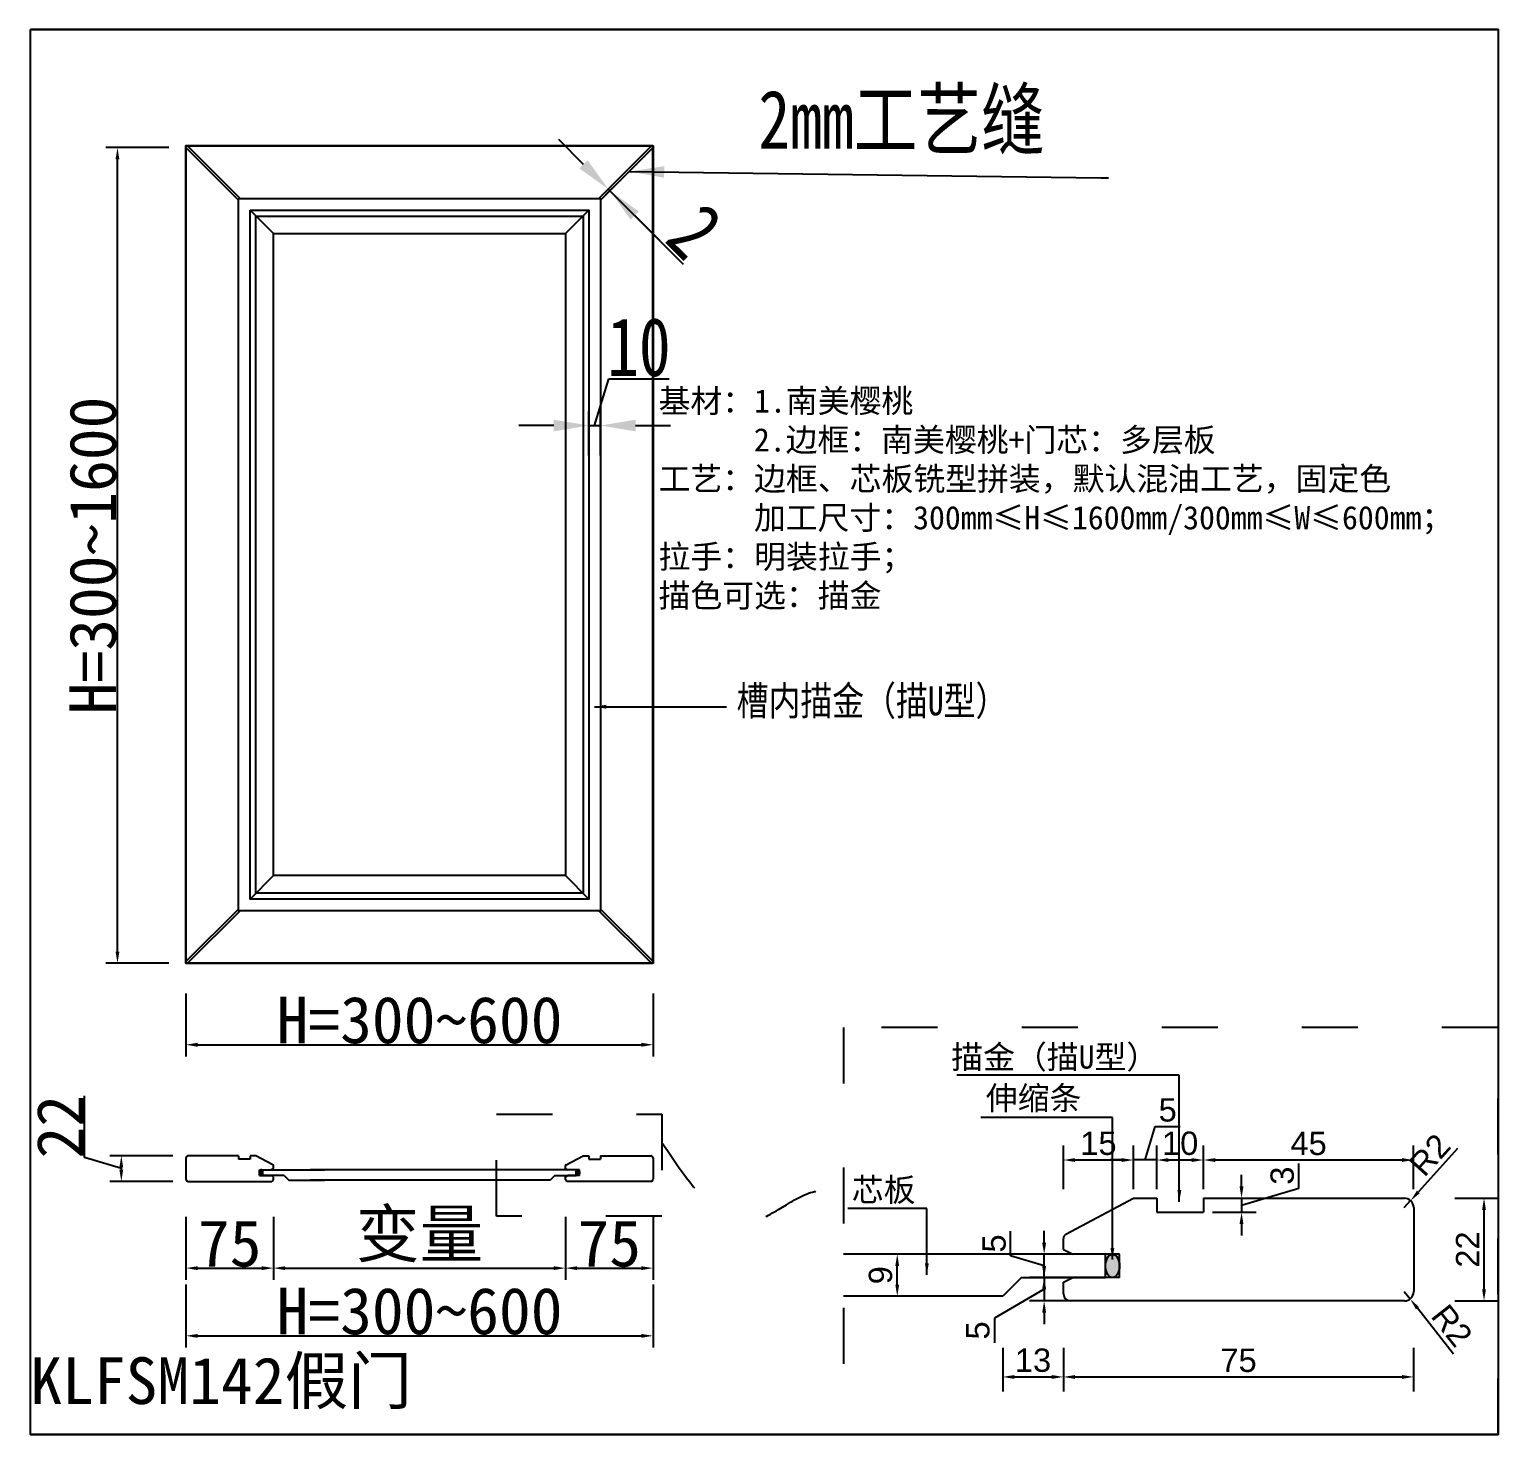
# Model space of a CAD drawing. Header units: inches. Extents: x 49347 to 63816, y 8487 to 15335.
# Drawn here: x 53996 to 55255, y 14132 to 15335 of the extents above; entities that cross this region are included whole.
import ezdxf

# ---------------------------------------------------------------- set-up
doc = ezdxf.new("R2010")
doc.units = ezdxf.units.IN
doc.header["$LTSCALE"] = 4
doc.linetypes.add('100', pattern=[30, 12, -18])
doc.layers.add('粗实线', color=7, linetype='Continuous')
doc.layers.add('细实线', color=251, linetype='Continuous')
doc.styles.add('KLF-1_宋体', font='SimSun.ttf')
doc.styles.get("Standard").update_dxf_attribs({"font": 'arial.ttf'})
doc.styles.add('ZB_宋体', font='SimSun.ttf')
doc.styles.add('宋体', font='SimSun.ttf', dxfattribs={"width": 0.8})
doc.dimstyles.new('ZB16-1.0+4倍大样', dxfattribs={"dimscale": 10, "dimtxt": 2, "dimasz": 1, "dimexe": 1.25, "dimexo": 0.625, "dimgap": 0.4, "dimtad": 1, "dimdec": 1, "dimlfac": 0.25, "dimtxsty": 'Standard', "dimcen": 2.5, "dimclrd": 144, "dimclre": 144, "dimclrt": 4, "dimadec": 0, "dimazin": 0, "dimtfac": 1, "dimtdec": 1, "dimtmove": 1, "dimatfit": 3, "dimfxlon": 1, "dimarcsym": 0})
doc.dimstyles.new('客来福标注小', dxfattribs={"dimscale": 20, "dimtxt": 2, "dimasz": 0.5, "dimexe": 0.5, "dimexo": 0, "dimgap": 0.05, "dimtad": 1, "dimdec": 0, "dimzin": 0, "dimdsep": 46, "dimtxsty": 'Standard', "dimcen": 0, "dimclrd": 256, "dimclre": 256, "dimclrt": 256, "dimadec": 0, "dimazin": 0, "dimtfac": 1, "dimtdec": 0, "dimtofl": 0, "dimtmove": 1, "dimatfit": 3, "dimfxl": 2.2, "dimfxlon": 1, "dimtolj": 1, "dimtzin": 0, "dimarcsym": 0})
doc.dimstyles.new('客来福衣柜标注大', dxfattribs={"dimscale": 20, "dimtxt": 2.5, "dimasz": 1.5, "dimexe": 0.6, "dimexo": 0, "dimgap": 0.1, "dimtad": 1, "dimdec": 0, "dimzin": 0, "dimdsep": 46, "dimtxsty": '宋体', "dimcen": 0, "dimclrd": 251, "dimclre": 251, "dimclrt": 256, "dimadec": 0, "dimazin": 0, "dimtfac": 1, "dimtdec": 0, "dimtofl": 0, "dimtmove": 1, "dimatfit": 3, "dimfxl": 3.8, "dimfxlon": 1, "dimtolj": 1, "dimtzin": 0, "dimarcsym": 0})

# ---------------------------------------------------------------- blocks, each defined once
blk = doc.blocks.new('*D65')
at = {"lineweight": -2, "transparency": 16777216}
for p, q in [((54115.8, 15234.1), (54061.8, 15234.1)), ((54071.8, 14545.5), (54071.8, 15224.1)), ((54115.8, 14535.5), (54061.8, 14535.5))]:
    blk.add_line(p, q, dxfattribs=at)
at = {"transparency": 16777216}
for points in [[(54070.1, 15224.1), (54073.4, 15224.1), (54071.8, 15234.1)], [(54070.1, 14545.5), (54073.4, 14545.5), (54071.8, 14535.5)]]:
    blk.add_solid(points, dxfattribs=at)
at = {"layer": 'Defpoints', "color": 0, "transparency": 16777216}
for p in [(54071.8, 15234.1), (54174.1, 15234.1, 0), (54174.1, 14535.5, 0)]:
    blk.add_point(p, dxfattribs=at)
at = {"transparency": 16777216, "insert": (54050.8, 14884.8), "char_height": 40, "attachment_point": 5, "rotation": 90, "style": 'KLF-1_宋体'}
blk.add_mtext('\\A1;H=300~1600', dxfattribs=at)
blk = doc.blocks.new('*D66')
at = {"lineweight": -2, "transparency": 16777216}
for p, q in [((54130.4, 14509.7), (54130.4, 14455.7)), ((54530.5, 14509.7), (54530.5, 14455.7)), ((54140.4, 14465.7), (54520.5, 14465.7))]:
    blk.add_line(p, q, dxfattribs=at)
at = {"transparency": 16777216}
for points in [[(54140.4, 14467.4), (54140.4, 14464), (54130.4, 14465.7)], [(54520.5, 14467.4), (54520.5, 14464), (54530.5, 14465.7)]]:
    blk.add_solid(points, dxfattribs=at)
at = {"layer": 'Defpoints', "color": 0, "transparency": 16777216}
for p in [(54530.5, 14604.9, 0), (54130.4, 14558.5, 0), (54530.5, 14465.7)]:
    blk.add_point(p, dxfattribs=at)
at = {"transparency": 16777216, "insert": (54330.5, 14486.7), "char_height": 40, "attachment_point": 5, "style": 'KLF-1_宋体'}
blk.add_mtext('\\A1;H=300~600', dxfattribs=at)
blk = doc.blocks.new('*D67')
at = {"color": 251, "linetype": 'ByBlock', "lineweight": -2, "transparency": 16777216}
for p, q in [((54470.9, 15219.8), (54449.7, 15241)), ((54488.8, 15195.3), (54500.6, 15207.1)), ((54490.2, 15193.9), (54502.1, 15205.7)), ((54493.6, 15197.2), (54492.2, 15198.6)), ((54556.6, 15134.1), (54493.6, 15197.2)), ((54514.8, 15176), (54536, 15154.8))]:
    blk.add_line(p, q, dxfattribs=at)
at = {"color": 251, "linetype": 'ByBlock', "transparency": 16777216}
for points in [[(54474.5, 15223.3), (54467.4, 15216.3), (54492.2, 15198.6)], [(54518.3, 15179.5), (54511.3, 15172.4), (54493.6, 15197.2)]]:
    blk.add_solid(points, dxfattribs=at)
at = {"layer": 'Defpoints', "color": 0, "linetype": 'ByBlock', "transparency": 16777216}
for p in [(54488.8, 15195.3), (54490.2, 15193.9), (54492.2, 15198.6)]:
    blk.add_point(p, dxfattribs=at)
at = {"linetype": 'ByBlock', "transparency": 16777216, "insert": (54566.5, 15162.5), "char_height": 50, "attachment_point": 5, "rotation": 315, "style": '宋体'}
blk.add_mtext('\\A1;2', dxfattribs=at)
blk = doc.blocks.new('*D68')
at = {"color": 251, "linetype": 'ByBlock', "lineweight": -2, "transparency": 16777216}
for p, q in [((54480.5, 14996.1), (54492.5, 15036.1)), ((54492.5, 15036.1), (54544.3, 15036.1)), ((54475.5, 14970.3), (54475.5, 15008.1)), ((54485.5, 14970.3), (54485.5, 15008.1)), ((54445.5, 14996.1), (54415.5, 14996.1)), ((54475.5, 14996.1), (54485.5, 14996.1)), ((54515.5, 14996.1), (54545.5, 14996.1))]:
    blk.add_line(p, q, dxfattribs=at)
at = {"color": 251, "linetype": 'ByBlock', "transparency": 16777216}
for points in [[(54445.5, 15001.1), (54445.5, 14991.1), (54475.5, 14996.1)], [(54515.5, 15001.1), (54515.5, 14991.1), (54485.5, 14996.1)]]:
    blk.add_solid(points, dxfattribs=at)
at = {"layer": 'Defpoints', "color": 0, "linetype": 'ByBlock', "transparency": 16777216}
for p in [(54485.5, 14996.1), (54475.5, 14970.3), (54485.5, 14970.3)]:
    blk.add_point(p, dxfattribs=at)
at = {"linetype": 'ByBlock', "transparency": 16777216, "insert": (54518.4, 15063.1), "char_height": 50, "attachment_point": 5, "style": '宋体'}
blk.add_mtext('\\A1;10', dxfattribs=at)
blk = doc.blocks.new('*D69')
at = {"lineweight": -2, "transparency": 16777216}
for p, q in [((54130.4, 14318.4), (54130.4, 14264.4)), ((54205.4, 14318.4), (54205.4, 14264.4)), ((54140.4, 14274.4), (54195.4, 14274.4))]:
    blk.add_line(p, q, dxfattribs=at)
at = {"transparency": 16777216}
for points in [[(54140.4, 14276), (54140.4, 14272.7), (54130.4, 14274.4)], [(54195.4, 14276), (54195.4, 14272.7), (54205.4, 14274.4)]]:
    blk.add_solid(points, dxfattribs=at)
at = {"layer": 'Defpoints', "color": 0, "transparency": 16777216}
for p in [(54130.4, 14347.5), (54205.4, 14348.7), (54205.4, 14274.4)]:
    blk.add_point(p, dxfattribs=at)
at = {"transparency": 16777216, "insert": (54167.9, 14295.4), "char_height": 40, "attachment_point": 5, "style": 'KLF-1_宋体'}
blk.add_mtext('\\A1;75', dxfattribs=at)
blk = doc.blocks.new('*D70')
at = {"lineweight": -2, "transparency": 16777216}
for p, q in [((54205.4, 14318.4), (54205.4, 14264.4)), ((54455.5, 14318.4), (54455.5, 14264.4)), ((54215.4, 14274.4), (54445.5, 14274.4))]:
    blk.add_line(p, q, dxfattribs=at)
at = {"transparency": 16777216}
for points in [[(54215.4, 14276), (54215.4, 14272.7), (54205.4, 14274.4)], [(54445.5, 14276), (54445.5, 14272.7), (54455.5, 14274.4)]]:
    blk.add_solid(points, dxfattribs=at)
at = {"layer": 'Defpoints', "color": 0, "transparency": 16777216}
for p in [(54205.4, 14348.7), (54455.5, 14339.2), (54455.5, 14274.4)]:
    blk.add_point(p, dxfattribs=at)
at = {"transparency": 16777216, "insert": (54330.5, 14301.6), "char_height": 40, "attachment_point": 5, "style": 'KLF-1_宋体'}
blk.add_mtext('\\A1;变量', dxfattribs=at)
blk = doc.blocks.new('*D71')
at = {"lineweight": -2, "transparency": 16777216}
for p, q in [((54455.5, 14318.4), (54455.5, 14264.4)), ((54530.5, 14318.4), (54530.5, 14264.4)), ((54465.5, 14274.4), (54520.5, 14274.4))]:
    blk.add_line(p, q, dxfattribs=at)
at = {"transparency": 16777216}
for points in [[(54465.5, 14276), (54465.5, 14272.7), (54455.5, 14274.4)], [(54520.5, 14276), (54520.5, 14272.7), (54530.5, 14274.4)]]:
    blk.add_solid(points, dxfattribs=at)
at = {"layer": 'Defpoints', "color": 0, "transparency": 16777216}
for p in [(54530.5, 14347.5), (54455.5, 14339.2), (54530.5, 14274.4)]:
    blk.add_point(p, dxfattribs=at)
at = {"transparency": 16777216, "insert": (54493, 14295.4), "char_height": 40, "attachment_point": 5, "style": 'KLF-1_宋体'}
blk.add_mtext('\\A1;75', dxfattribs=at)
blk = doc.blocks.new('*D72')
at = {"lineweight": -2, "transparency": 16777216}
for p, q in [((54043.6, 14369.1), (54043.6, 14421.9)), ((54075.1, 14359.7), (54043.6, 14369.1)), ((54119.1, 14370.7), (54065.1, 14370.7)), ((54075.1, 14358.7), (54075.1, 14360.7)), ((54119.1, 14348.7), (54065.1, 14348.7))]:
    blk.add_line(p, q, dxfattribs=at)
at = {"transparency": 16777216}
for points in [[(54073.4, 14360.7), (54076.7, 14360.7), (54075.1, 14370.7)], [(54073.4, 14358.7), (54076.7, 14358.7), (54075.1, 14348.7)]]:
    blk.add_solid(points, dxfattribs=at)
at = {"layer": 'Defpoints', "color": 0, "transparency": 16777216}
for p in [(54075.1, 14370.7), (54157, 14370.7), (54157, 14348.7)]:
    blk.add_point(p, dxfattribs=at)
at = {"transparency": 16777216, "insert": (54022.6, 14395.5), "char_height": 40, "attachment_point": 5, "rotation": 90, "style": 'KLF-1_宋体'}
blk.add_mtext('\\A1;22', dxfattribs=at)
blk = doc.blocks.new('*D73')
at = {"lineweight": -2, "transparency": 16777216}
for p, q in [((54130.4, 14260.4), (54130.4, 14206.4)), ((54530.5, 14260.4), (54530.5, 14206.4)), ((54140.4, 14216.4), (54520.5, 14216.4))]:
    blk.add_line(p, q, dxfattribs=at)
at = {"transparency": 16777216}
for points in [[(54140.4, 14218), (54140.4, 14214.7), (54130.4, 14216.4)], [(54520.5, 14218), (54520.5, 14214.7), (54530.5, 14216.4)]]:
    blk.add_solid(points, dxfattribs=at)
at = {"layer": 'Defpoints', "color": 0, "transparency": 16777216}
for p in [(54530.5, 14355.5, 0), (54130.4, 14309.2, 0), (54530.5, 14216.4)]:
    blk.add_point(p, dxfattribs=at)
at = {"transparency": 16777216, "insert": (54330.5, 14237.4), "char_height": 40, "attachment_point": 5, "style": 'KLF-1_宋体'}
blk.add_mtext('\\A1;H=300~600', dxfattribs=at)
blk = doc.blocks.new('*D74')
at = {"color": 144, "lineweight": -2, "transparency": 16777216}
for p, q in [((54764.7, 14286.3), (54727.2, 14286.3)), ((54739.7, 14260.3), (54739.7, 14276.3)), ((54764.7, 14250.3), (54727.2, 14250.3))]:
    blk.add_line(p, q, dxfattribs=at)
at = {"color": 144, "transparency": 16777216}
for points in [[(54738, 14276.3), (54741.3, 14276.3), (54739.7, 14286.3)], [(54738, 14260.3), (54741.3, 14260.3), (54739.7, 14250.3)]]:
    blk.add_solid(points, dxfattribs=at)
at = {"layer": 'Defpoints', "color": 0, "transparency": 16777216}
for p in [(54739.7, 14286.3), (54813, 14286.3), (54813, 14250.3)]:
    blk.add_point(p, dxfattribs=at)
at = {"color": 4, "transparency": 16777216, "insert": (54725.4, 14268.3), "char_height": 20, "attachment_point": 5, "rotation": 90}
blk.add_mtext('9', dxfattribs=at)
blk = doc.blocks.new('*D75')
at = {"color": 144, "lineweight": -2, "transparency": 16777216}
for p, q in [((54882, 14206.2), (54882, 14168.7)), ((55182, 14206.2), (55182, 14168.7)), ((54892, 14181.2), (55172, 14181.2))]:
    blk.add_line(p, q, dxfattribs=at)
at = {"color": 144, "transparency": 16777216}
for points in [[(54892, 14182.8), (54892, 14179.5), (54882, 14181.2)], [(55172, 14182.8), (55172, 14179.5), (55182, 14181.2)]]:
    blk.add_solid(points, dxfattribs=at)
at = {"layer": 'Defpoints', "color": 0, "transparency": 16777216}
for p in [(54882, 14299.9), (55182, 14299.9), (55182, 14181.2)]:
    blk.add_point(p, dxfattribs=at)
at = {"color": 4, "transparency": 16777216, "insert": (55032, 14195.3), "char_height": 20, "attachment_point": 5}
blk.add_mtext('75', dxfattribs=at)
blk = doc.blocks.new('*D76')
at = {"color": 144, "lineweight": -2, "transparency": 16777216}
for p, q in [((55217.3, 14334.3), (55254.8, 14334.3)), ((55242.3, 14256.3), (55242.3, 14324.3)), ((55217.3, 14246.3), (55254.8, 14246.3))]:
    blk.add_line(p, q, dxfattribs=at)
at = {"color": 144, "transparency": 16777216}
for points in [[(55240.6, 14324.3), (55243.9, 14324.3), (55242.3, 14334.3)], [(55240.6, 14256.3), (55243.9, 14256.3), (55242.3, 14246.3)]]:
    blk.add_solid(points, dxfattribs=at)
at = {"layer": 'Defpoints', "color": 0, "transparency": 16777216}
for p in [(55121.2, 14334.3), (55242.3, 14334.3), (55121.2, 14246.3)]:
    blk.add_point(p, dxfattribs=at)
at = {"color": 4, "transparency": 16777216, "insert": (55228.2, 14290.3), "char_height": 20, "attachment_point": 5, "rotation": 90}
blk.add_mtext('22', dxfattribs=at)
blk = doc.blocks.new('*D77')
at = {"color": 144, "lineweight": -2, "transparency": 16777216}
for p, q in [((54830, 14206.2), (54830, 14168.7)), ((54882, 14206.2), (54882, 14168.7)), ((54840, 14181.2), (54872, 14181.2))]:
    blk.add_line(p, q, dxfattribs=at)
at = {"color": 144, "transparency": 16777216}
for points in [[(54840, 14182.8), (54840, 14179.5), (54830, 14181.2)], [(54872, 14182.8), (54872, 14179.5), (54882, 14181.2)]]:
    blk.add_solid(points, dxfattribs=at)
at = {"layer": 'Defpoints', "color": 0, "transparency": 16777216}
for p in [(54830, 14250.3), (54882, 14257.3), (54882, 14181.2)]:
    blk.add_point(p, dxfattribs=at)
at = {"color": 4, "transparency": 16777216, "insert": (54856, 14195.4), "char_height": 20, "attachment_point": 5}
blk.add_mtext('13', dxfattribs=at)
blk = doc.blocks.new('*D78')
at = {"color": 144, "lineweight": -2, "transparency": 16777216}
for p, q in [((54882, 14342), (54882, 14379.5)), ((54942, 14342), (54942, 14379.5)), ((54892, 14367), (54932, 14367))]:
    blk.add_line(p, q, dxfattribs=at)
at = {"color": 144, "transparency": 16777216}
for points in [[(54892, 14368.6), (54892, 14365.3), (54882, 14367)], [(54932, 14368.6), (54932, 14365.3), (54942, 14367)]]:
    blk.add_solid(points, dxfattribs=at)
at = {"layer": 'Defpoints', "color": 0, "transparency": 16777216}
for p in [(54942, 14367), (54942, 14315.5), (54882, 14276.3)]:
    blk.add_point(p, dxfattribs=at)
at = {"color": 4, "transparency": 16777216, "insert": (54912, 14381.2), "char_height": 20, "attachment_point": 5}
blk.add_mtext('15', dxfattribs=at)
blk = doc.blocks.new('*D79')
at = {"color": 144, "lineweight": -2, "transparency": 16777216}
for p, q in [((54962, 14342), (54962, 14379.5)), ((55002, 14342), (55002, 14379.5)), ((54972, 14367), (54992, 14367))]:
    blk.add_line(p, q, dxfattribs=at)
at = {"color": 144, "transparency": 16777216}
for points in [[(54972, 14368.6), (54972, 14365.3), (54962, 14367)], [(54992, 14368.6), (54992, 14365.3), (55002, 14367)]]:
    blk.add_solid(points, dxfattribs=at)
at = {"layer": 'Defpoints', "color": 0, "transparency": 16777216}
for p in [(55002, 14367), (54962, 14334.3), (55002, 14334.3)]:
    blk.add_point(p, dxfattribs=at)
at = {"color": 4, "transparency": 16777216, "insert": (54982, 14381.2), "char_height": 20, "attachment_point": 5}
blk.add_mtext('10', dxfattribs=at)
blk = doc.blocks.new('*D80')
at = {"color": 144, "lineweight": -2, "transparency": 16777216}
for p, q in [((55002, 14342), (55002, 14379.5)), ((55182, 14342), (55182, 14379.5)), ((55012, 14367), (55172, 14367))]:
    blk.add_line(p, q, dxfattribs=at)
at = {"color": 144, "transparency": 16777216}
for points in [[(55012, 14368.6), (55012, 14365.3), (55002, 14367)], [(55172, 14368.6), (55172, 14365.3), (55182, 14367)]]:
    blk.add_solid(points, dxfattribs=at)
at = {"layer": 'Defpoints', "color": 0, "transparency": 16777216}
for p in [(55182, 14367), (55002, 14328.3), (55182, 14299.9)]:
    blk.add_point(p, dxfattribs=at)
at = {"color": 4, "transparency": 16777216, "insert": (55092, 14381.1), "char_height": 20, "attachment_point": 5}
blk.add_mtext('45', dxfattribs=at)
blk = doc.blocks.new('*D81')
at = {"color": 144, "lineweight": -2, "transparency": 16777216}
for p, q in [((54952, 14367), (54960.6, 14395.6)), ((54960.6, 14395.6), (54981.9, 14395.6)), ((54942, 14342), (54942, 14379.5)), ((54962, 14342), (54962, 14379.5)), ((54932, 14367), (54922, 14367)), ((54962, 14367), (54942, 14367)), ((54962, 14367), (54942, 14367)), ((54972, 14367), (54982, 14367))]:
    blk.add_line(p, q, dxfattribs=at)
at = {"color": 144, "transparency": 16777216}
for points in [[(54932, 14368.6), (54932, 14365.3), (54942, 14367)], [(54972, 14368.6), (54972, 14365.3), (54962, 14367)]]:
    blk.add_solid(points, dxfattribs=at)
at = {"layer": 'Defpoints', "color": 0, "transparency": 16777216}
for p in [(54942, 14367), (54942, 14334.3), (54962, 14334.3)]:
    blk.add_point(p, dxfattribs=at)
at = {"color": 4, "transparency": 16777216, "insert": (54971.3, 14409.8), "char_height": 20, "attachment_point": 5}
blk.add_mtext('5', dxfattribs=at)
blk = doc.blocks.new('*D82')
at = {"color": 144, "lineweight": -2, "transparency": 16777216}
for p, q in [((55083.7, 14343), (55083.7, 14364.1)), ((55034.6, 14344.3), (55034.6, 14354.3)), ((55009.6, 14334.3), (55047.1, 14334.3)), ((55034.6, 14328.3), (55083.7, 14343)), ((55034.6, 14334.3), (55034.6, 14322.3)), ((55034.6, 14334.3), (55034.6, 14322.3)), ((55009.6, 14322.3), (55047.1, 14322.3)), ((55034.6, 14312.3), (55034.6, 14302.3))]:
    blk.add_line(p, q, dxfattribs=at)
at = {"color": 144, "transparency": 16777216}
for points in [[(55032.9, 14344.3), (55036.2, 14344.3), (55034.6, 14334.3)], [(55032.9, 14312.3), (55036.2, 14312.3), (55034.6, 14322.3)]]:
    blk.add_solid(points, dxfattribs=at)
at = {"layer": 'Defpoints', "color": 0, "transparency": 16777216}
for p in [(55002, 14334.3), (55002, 14322.3), (55034.6, 14322.3)]:
    blk.add_point(p, dxfattribs=at)
at = {"color": 4, "transparency": 16777216, "insert": (55069.5, 14353.6), "char_height": 20, "attachment_point": 5, "rotation": 90}
blk.add_mtext('3', dxfattribs=at)
blk = doc.blocks.new('*D83')
at = {"color": 144, "lineweight": -2, "transparency": 16777216}
for p, q in [((54836.8, 14284.9), (54836.8, 14306.1)), ((54865.5, 14296.3), (54865.5, 14306.3)), ((54865.5, 14276.3), (54836.8, 14284.9)), ((54890.5, 14286.3), (54853, 14286.3)), ((54865.5, 14266.3), (54865.5, 14286.3)), ((54865.5, 14266.3), (54865.5, 14286.3)), ((54890.5, 14266.3), (54853, 14266.3)), ((54865.5, 14256.3), (54865.5, 14246.3))]:
    blk.add_line(p, q, dxfattribs=at)
at = {"color": 144, "transparency": 16777216}
for points in [[(54863.8, 14296.3), (54867.2, 14296.3), (54865.5, 14286.3)], [(54863.8, 14256.3), (54867.2, 14256.3), (54865.5, 14266.3)]]:
    blk.add_solid(points, dxfattribs=at)
at = {"layer": 'Defpoints', "color": 0, "transparency": 16777216}
for p in [(54865.5, 14286.3), (54901.9, 14286.3), (54901.9, 14266.3)]:
    blk.add_point(p, dxfattribs=at)
at = {"color": 4, "transparency": 16777216, "insert": (54822.7, 14295.5), "char_height": 20, "attachment_point": 5, "rotation": 90}
blk.add_mtext('5', dxfattribs=at)
blk = doc.blocks.new('*D84')
at = {"color": 144, "lineweight": -2, "transparency": 16777216}
for p, q in [((54865.5, 14276.3), (54865.5, 14286.3)), ((54890.5, 14266.3), (54853, 14266.3)), ((54865.5, 14266.3), (54865.5, 14246.3)), ((54865.5, 14266.3), (54865.5, 14246.3)), ((54865.5, 14256.3), (54823, 14231.6)), ((54890.5, 14246.3), (54853, 14246.3)), ((54865.5, 14236.3), (54865.5, 14226.3)), ((54823, 14231.6), (54823, 14210.3))]:
    blk.add_line(p, q, dxfattribs=at)
at = {"color": 144, "transparency": 16777216}
for points in [[(54863.8, 14276.3), (54867.2, 14276.3), (54865.5, 14266.3)], [(54863.8, 14236.3), (54867.2, 14236.3), (54865.5, 14246.3)]]:
    blk.add_solid(points, dxfattribs=at)
at = {"layer": 'Defpoints', "color": 0, "transparency": 16777216}
for p in [(54901.9, 14266.3), (54865.5, 14246.3), (54901.9, 14246.3)]:
    blk.add_point(p, dxfattribs=at)
at = {"color": 4, "transparency": 16777216, "insert": (54808.8, 14221), "char_height": 20, "attachment_point": 5, "rotation": 90}
blk.add_mtext('5', dxfattribs=at)
blk = doc.blocks.new('*D85')
at = {"color": 144, "lineweight": -2, "transparency": 16777216}
for p, q in [((55219.5, 14376.9), (55186.1, 14339.6)), ((55174, 14326.3), (55179.4, 14332.2))]:
    blk.add_line(p, q, dxfattribs=at)
at = {"color": 144, "transparency": 16777216}
blk.add_solid([(55184.8, 14340.8), (55187.3, 14338.5), (55179.4, 14332.2)], dxfattribs=at)
at = {"layer": 'Defpoints', "color": 0, "transparency": 16777216}
for p in [(55174, 14326.3), (55179.4, 14332.2)]:
    blk.add_point(p, dxfattribs=at)
at = {"color": 4, "transparency": 16777216, "insert": (55195.7, 14371.4), "char_height": 20, "attachment_point": 5, "rotation": 48.0417}
blk.add_mtext('R2', dxfattribs=at)
blk = doc.blocks.new('*D86')
at = {"color": 144, "lineweight": -2, "transparency": 16777216}
for p, q in [((55174, 14254.3), (55179, 14248)), ((55216.1, 14200.8), (55185.2, 14240.1))]:
    blk.add_line(p, q, dxfattribs=at)
at = {"color": 144, "transparency": 16777216}
blk.add_solid([(55186.5, 14241.1), (55183.9, 14239.1), (55179, 14248)], dxfattribs=at)
at = {"layer": 'Defpoints', "color": 0, "transparency": 16777216}
for p in [(55174, 14254.3), (55179, 14248)]:
    blk.add_point(p, dxfattribs=at)
at = {"color": 4, "transparency": 16777216, "insert": (55214.8, 14225.2), "char_height": 20, "attachment_point": 5, "rotation": 308.2195}
blk.add_mtext('R2', dxfattribs=at)

msp = doc.modelspace()

# ---------------------------------------------------------------- hatches: boundary and pattern name
at = {"layer": '细实线'}
h = msp.add_hatch(color=256, dxfattribs=at)
edge = h.paths.add_edge_path()
edge.add_ellipse((54194.92, 14356.2), major_axis=(0, 2.5), ratio=0.6, start_angle=90, end_angle=180, ccw=False)
edge.add_ellipse((54194.92, 14356.2), major_axis=(0, 2.5), ratio=0.6, start_angle=0, end_angle=90, ccw=False)
edge.add_ellipse((54194.92, 14356.2), major_axis=(0, 2.5), ratio=0.6, start_angle=180, end_angle=360, ccw=False)
h = msp.add_hatch(color=256, dxfattribs=at)
edge = h.paths.add_edge_path()
edge.add_ellipse((54466.02, 14356.2), major_axis=(0, 2.5), ratio=0.6, start_angle=180, end_angle=270)
edge.add_ellipse((54466.02, 14356.2), major_axis=(0, 2.5), ratio=0.6, start_angle=270, end_angle=360)
edge.add_ellipse((54466.02, 14356.2), major_axis=(0, 2.5), ratio=0.6, start_angle=0, end_angle=180)
h = msp.add_hatch(color=256, dxfattribs=at)
edge = h.paths.add_edge_path()
edge.add_ellipse((54924.04, 14276.26), major_axis=(0, 10), ratio=0.6, start_angle=180, end_angle=270)
edge.add_ellipse((54924.04, 14276.26), major_axis=(0, 10), ratio=0.6, start_angle=270, end_angle=360)
edge.add_ellipse((54924.04, 14276.26), major_axis=(0, 10), ratio=0.6, start_angle=0, end_angle=180)

# ---------------------------------------------------------------- linework, layer by layer
for p, q in [((55254.27, 15335.4, 0), (53997.15, 15335.4, 0)), ((53997.15, 15335.4, 0), (55254.27, 15335.4, 0)), ((54542.93, 15335.4, 0), (54211.77, 15335.4, 0)), ((54681.04, 15335.4, 0), (54542.93, 15335.4, 0)), ((54542.93, 15335.4, 0), (55020.07, 15335.4, 0)), ((55020.07, 15335.4, 0), (54681.04, 15335.4, 0)), ((55254.27, 15335.4, 0), (55020.07, 15335.4, 0)), ((55254.27, 15335.4, 0), (55020.07, 15335.4, 0)), ((54214.42, 14353.7, 0), (54218.42, 14349.7, 0)), ((54446.52, 14353.7, 0), (54442.52, 14349.7, 0)), ((54846.04, 14266.26, 0), (54830.04, 14250.26, 0)), ((53997.15, 14131.78, 0), (55254.27, 14131.78, 0))]:
    msp.add_line(p, q)
at = {"color": 0}
msp.add_line((53997.15, 14131.78, 0), (53997.15, 15335.4, 0), dxfattribs=at)
at = {"color": 3}
for q in [(53997.15, 15335.4, 0), (55254.27, 14131.78, 0)]:
    msp.add_line((55254.27, 15335.4, 0), q, dxfattribs=at)
at = {"color": 0, "elevation": 0}
for points in [[(53997.15, 15335.4), (55254.27, 15335.4), (55254.27, 14131.78), (53997.15, 14131.78)], [(54130.42, 15235.55), (54530.42, 15235.55), (54530.42, 14535.55), (54130.42, 14535.55)]]:
    msp.add_lwpolyline(points, close=True, dxfattribs=at)
at = {"color": 2, "elevation": 0}
msp.add_lwpolyline([(54130.42, 14535.55), (54530.42, 14535.55), (54530.42, 15235.55), (54130.42, 15235.55)], close=True, dxfattribs=at)
at = {"color": 251, "linetype": '100', "elevation": 0}
for points in [[(55254.27, 14480.48), (54693.74, 14480.48), (54693.74, 14131.78), (55254.27, 14131.78)], [(54396.45, 14406.29), (54538.08, 14406.29), (54538.08, 14318.93), (54396.45, 14318.93)]]:
    msp.add_lwpolyline(points, close=True, dxfattribs=at)
at = {"color": 251, "linetype": '100'}
msp.add_open_spline([(54538.08, 14381.99, 0), (54563.03, 14344.89, 0), (54602.29, 14286.52, 0), (54661.85, 14346.19, 0), (54686.65, 14339.43, 0), (54693.74, 14335.75, 0)], degree=3, knots=[0, 0, 0, 0, 104.1239361, 163.86704, 188.2182737, 188.2182737, 188.2182737, 188.2182737], dxfattribs=at)
at = {"layer": '粗实线'}
for p, q in [((54130.42, 14368.7, 0), (54130.42, 14350.7, 0)), ((54175.42, 14370.7, 0), (54132.42, 14370.7, 0)), ((54175.42, 14370.7, 0), (54175.42, 14367.7, 0)), ((54185.42, 14367.7, 0), (54175.42, 14367.7, 0)), ((54190.42, 14370.7, 0), (54185.42, 14370.7, 0)), ((54185.42, 14370.7, 0), (54185.42, 14367.7, 0)), ((54204.89, 14362.98, 0), (54190.42, 14370.7, 0)), ((54205.42, 14359.7, 0), (54203.42, 14358.7, 0)), ((54205.42, 14359.7, 0), (54205.42, 14362.1, 0)), ((54455.52, 14359.7, 0), (54455.52, 14362.1, 0)), ((54455.52, 14359.7, 0), (54457.52, 14358.7, 0)), ((54456.05, 14362.98, 0), (54470.52, 14370.7, 0)), ((54470.52, 14370.7, 0), (54475.52, 14370.7, 0)), ((54475.52, 14370.7, 0), (54475.52, 14367.7, 0)), ((54475.52, 14367.7, 0), (54485.52, 14367.7, 0)), ((54485.52, 14370.7, 0), (54528.52, 14370.7, 0)), ((54485.52, 14370.7, 0), (54485.52, 14367.7, 0)), ((54530.52, 14368.7, 0), (54530.52, 14350.7, 0)), ((54132.42, 14348.7, 0), (54203.92, 14348.7, 0)), ((54193.42, 14358.7, 0), (54203.42, 14358.7, 0)), ((54193.42, 14353.7, 0), (54193.42, 14358.7, 0)), ((54193.42, 14353.7, 0), (54203.42, 14353.7, 0)), ((54196.42, 14353.7, 0), (54196.42, 14358.7, 0)), ((54196.42, 14358.7, 0), (54249.17, 14358.7, 0)), ((54214.42, 14353.7, 0), (54196.42, 14353.7, 0)), ((54205.42, 14352.7, 0), (54203.42, 14353.7, 0)), ((54205.42, 14350.2, 0), (54205.42, 14352.7, 0)), ((54218.42, 14349.7, 0), (54249.19, 14349.7, 0)), ((54442.52, 14349.7, 0), (54236.86, 14349.7, 0)), ((54464.52, 14358.7, 0), (54236.89, 14358.7, 0)), ((54446.52, 14353.7, 0), (54464.52, 14353.7, 0)), ((54455.52, 14352.7, 0), (54457.52, 14353.7, 0)), ((54455.52, 14350.2, 0), (54455.52, 14352.7, 0)), ((54528.52, 14348.7, 0), (54457.02, 14348.7, 0)), ((54467.52, 14358.7, 0), (54457.52, 14358.7, 0)), ((54467.52, 14353.7, 0), (54457.52, 14353.7, 0)), ((54464.52, 14353.7, 0), (54464.52, 14358.7, 0)), ((54467.52, 14353.7, 0), (54467.52, 14358.7, 0)), ((54884.15, 14303.38, 0), (54942.04, 14334.26, 0)), ((54942.04, 14334.26, 0), (54962.04, 14334.26, 0)), ((55002.04, 14334.26, 0), (55174.04, 14334.26, 0)), ((55182.04, 14326.26, 0), (55182.04, 14254.26, 0)), ((54882.04, 14290.26, 0), (54882.04, 14299.86, 0)), ((54918.04, 14286.26, 0), (54693.74, 14286.26, 0)), ((54882.04, 14290.26, 0), (54890.04, 14286.26, 0)), ((54930.04, 14286.26, 0), (54890.04, 14286.26, 0)), ((54918.04, 14266.26, 0), (54918.04, 14286.26, 0)), ((54930.04, 14266.26, 0), (54930.04, 14286.26, 0)), ((54846.04, 14266.26, 0), (54918.04, 14266.26, 0)), ((54882.04, 14262.26, 0), (54890.04, 14266.26, 0)), ((54882.04, 14252.26, 0), (54882.04, 14262.26, 0)), ((54930.04, 14266.26, 0), (54890.04, 14266.26, 0)), ((54830.04, 14250.26, 0), (54693.74, 14250.26, 0)), ((55174.04, 14246.26, 0), (54888.04, 14246.26, 0))]:
    msp.add_line(p, q, dxfattribs=at)
at = {"layer": '粗实线', "color": 1}
for p, q in [((54962.04, 14334.26, 0), (54962.04, 14322.26, 0)), ((55002.04, 14334.26, 0), (55002.04, 14322.26, 0)), ((54962.04, 14322.26, 0), (55002.04, 14322.26, 0))]:
    msp.add_line(p, q, dxfattribs=at)
at = {"layer": '粗实线', "elevation": 0}
for points in [[(54130.42, 15235.55), (54530.52, 15235.55), (54530.52, 14535.55), (54130.42, 14535.55)], [(54205.42, 15160.55), (54455.52, 15160.55), (54455.52, 14610.55), (54205.42, 14610.55)]]:
    msp.add_lwpolyline(points, close=True, dxfattribs=at)
at = {"layer": '粗实线', "color": 1, "elevation": 0}
for points in [[(54175.42, 15190.55), (54485.52, 15190.55), (54485.52, 14580.55), (54175.42, 14580.55)], [(54185.42, 15180.55), (54475.52, 15180.55), (54475.52, 14590.55), (54185.42, 14590.55)]]:
    msp.add_lwpolyline(points, close=True, dxfattribs=at)
at = {"layer": '粗实线'}
for centre, radius, start, end in [((54132.42, 14368.7, 0), 2, 90, 180), ((54204.42, 14362.1, 0), 1, 0, 61.92751), ((54456.52, 14362.1, 0), 1, 118.07249, 180), ((54528.52, 14368.7, 0), 2, 0, 90), ((54132.42, 14350.7, 0), 2, 180, 270), ((54203.92, 14350.2, 0), 1.5, 270, 0), ((54457.02, 14350.2, 0), 1.5, 180, 270), ((54528.52, 14350.7, 0), 2, 270, 0), ((55174.04, 14326.26, 0), 8, 0, 90), ((54886.04, 14299.86, 0), 4, 118.07249, 180), ((54888.04, 14252.26, 0), 6, 180, 270), ((55174.04, 14254.26, 0), 8, 270, 0)]:
    msp.add_arc(centre, radius, start, end, dxfattribs=at)
at = {"layer": '细实线'}
for p, q in [((54175.42, 15189.13, 0), (54130.42, 15234.13, 0)), ((54176.84, 15190.55, 0), (54131.84, 15235.55, 0)), ((54484.1, 15190.55, 0), (54529.1, 15235.55, 0)), ((54485.52, 15189.13, 0), (54530.52, 15234.13, 0)), ((54205.42, 15160.55, 0), (54185.42, 15180.55, 0)), ((54455.52, 15160.55, 0), (54475.52, 15180.55, 0)), ((54205.42, 14610.55), (54185.42, 14590.55)), ((54455.52, 14610.55), (54475.52, 14590.55)), ((54175.42, 14581.96), (54130.42, 14536.96)), ((54176.84, 14580.55), (54131.84, 14535.55)), ((54484.1, 14580.55), (54529.1, 14535.55)), ((54485.52, 14581.96), (54530.52, 14536.96))]:
    msp.add_line(p, q, dxfattribs=at)
at = {"layer": '细实线', "elevation": 0}
msp.add_lwpolyline([(54190.42, 15175.55), (54470.52, 15175.55), (54470.52, 14595.55), (54190.42, 14595.55)], close=True, dxfattribs=at)
at = {"layer": '细实线', "extrusion": (0, 0, -1)}
msp.add_ellipse((54194.92, 14356.2, 0), major_axis=(0, 2.5), ratio=0.6, dxfattribs=at)
at = {"layer": '细实线'}
for centre, major_axis in [((54466.02, 14356.2, 0), (0, 2.5)), ((54924.04, 14276.26, 0), (0, 10))]:
    msp.add_ellipse(centre, major_axis=major_axis, ratio=0.6, dxfattribs=at)

# ---------------------------------------------------------------- texts
at = {"lineweight": 25, "attachment_point": 1}
for s, insert, char_height, width, style in [('基材：1.南美樱桃\\P      2.边框：南美樱桃+门芯：多层板\\P工艺：边框、芯板铣型拼装，默认混油工艺，固定色\\P      加工尺寸：300mm≤H≤1600mm/300mm≤W≤600mm；\\P拉手：明装拉手；\\P描色可选：描金', (54535.24, 15027.19, 0), 20, 722.3022, 'ZB_宋体'), ('KLFSM142假门', (53997.15, 14197.98, 0), 40, 6766.6201, 'KLF-1_宋体')]:
    msp.add_mtext(s, dxfattribs=dict(at, insert=insert, char_height=char_height, width=width, style=style))
at = {"color": 2, "char_height": 20, "attachment_point": 9, "style": 'ZB_宋体'}
for s, insert in [('{\\C256;描金（描U型）}', (54963.21, 14442.61, 0)), ('{\\C256;伸缩条}', (54897.41, 14407.9, 0)), ('{\\C256;芯板}', (54755.33, 14329.27, 0))]:
    msp.add_mtext(s, dxfattribs=dict(at, insert=insert))
at = {"layer": '粗实线', "width": 545.0046, "attachment_point": 1, "style": '宋体'}
for s, insert, char_height in [('2mm工艺缝', (54620.74, 15283.26, 0), 50), ('槽内描金（描U型）', (54602.15, 14772.85, 0), 25)]:
    msp.add_mtext(s, dxfattribs=dict(at, insert=insert, char_height=char_height))

# ---------------------------------------------------------------- dimensions: what is measured, and where the dimension line sits
at = {"color": 0, "linetype": 'ByBlock'}
dim = msp.add_linear_dim(base=(54492.16, 15198.6, 0), p1=(54490.24, 15193.86, 0), p2=(54488.83, 15195.27, 0), angle=135, dimstyle='客来福衣柜标注大', override={"dimtxsty": '宋体'}, dxfattribs=at)
dim.commit()
dim.dimension.update_dxf_attribs({"geometry": '*D67', "text_midpoint": (54574.13, 15170.12, 0), "dimtype": 129})
at = {"color": 0}
dim = msp.add_linear_dim(base=(54071.78, 15234.13, 0), p1=(54174.05, 14535.55, 0), p2=(54174.05, 15234.13, 0), angle=90, text='H=300~1600', dimstyle='客来福标注小', override={"dimtxsty": 'KLF-1_宋体'}, dxfattribs=at)
dim.commit()
dim.dimension.update_dxf_attribs({"geometry": '*D65', "text_midpoint": (54050.78, 14884.84, 0)})
at = {"color": 0, "linetype": 'ByBlock'}
dim = msp.add_linear_dim(base=(54485.52, 14996.07, 0), p1=(54475.52, 14970.26, 0), p2=(54485.52, 14970.26, 0), dimstyle='客来福衣柜标注大', override={"dimtxsty": '宋体'}, dxfattribs=at)
dim.commit()
dim.dimension.update_dxf_attribs({"geometry": '*D68', "text_midpoint": (54494.52, 15063.07, 0)})
at = {"color": 0}
for base, p1, p2, text, picture, middle in [((54530.52, 14465.69, 0), (54130.42, 14558.52, 0), (54530.52, 14604.86), 'H=300~600', '*D66', (54330.47, 14486.69, 0)), ((54530.52, 14216.37, 0), (54130.42, 14309.2, 0), (54530.52, 14355.53), 'H=300~600', '*D73', (54330.47, 14237.37, 0)), ((54455.52, 14274.37, 0), (54205.42, 14348.68, 0), (54455.52, 14339.23, 0), '变量', '*D70', (54330.47, 14301.62, 0))]:
    dim = msp.add_linear_dim(base=base, p1=p1, p2=p2, text=text, dimstyle='客来福标注小', override={"dimtxsty": 'KLF-1_宋体'}, dxfattribs=at)
    dim.commit()
    dim.dimension.update_dxf_attribs({"geometry": picture, "text_midpoint": middle})
dim = msp.add_linear_dim(base=(54075.07, 14370.7, 0), p1=(54156.96, 14348.7, 0), p2=(54156.96, 14370.7, 0), angle=90, dimstyle='客来福标注小', override={"dimtxsty": 'KLF-1_宋体'}, dxfattribs=at)
dim.commit()
dim.dimension.update_dxf_attribs({"geometry": '*D72', "text_midpoint": (54022.57, 14370.15, 0)})
at = {"color": 2}
for base, p1, p2, picture, middle in [((54942.04, 14366.97, 0), (54962.04, 14334.26, 0), (54942.04, 14334.26, 0), '*D81', (54964.64, 14409.81, 0)), ((55002.04, 14366.97, 0), (54962.04, 14334.26, 0), (55002.04, 14334.26, 0), '*D79', (54982.04, 14381.18, 0)), ((55182.04, 14366.97, 0), (55002.04, 14328.26, 0), (55182.04, 14299.86, 0), '*D80', (55092.04, 14381.14, 0)), ((55182.04, 14181.16, 0), (54882.04, 14299.86, 0), (55182.04, 14299.86, 0), '*D75', (55032.04, 14195.33, 0)), ((54882.04, 14181.16, 0), (54830.04, 14250.26, 0), (54882.04, 14257.26, 0), '*D77', (54856.04, 14195.37, 0))]:
    dim = msp.add_linear_dim(base=base, p1=p1, p2=p2, dimstyle='ZB16-1.0+4倍大样', dxfattribs=at)
    dim.commit()
    dim.dimension.update_dxf_attribs({"geometry": picture, "text_midpoint": middle})
dim = msp.add_linear_dim(base=(54942.04, 14366.97, 0), p1=(54882.04, 14276.3, 0), p2=(54942.04, 14315.5, 0), dimstyle='ZB16-1.0+4倍大样', dxfattribs=at)
dim.commit()
dim.dimension.update_dxf_attribs({"geometry": '*D78', "text_midpoint": (54912.04, 14366.97, 0), "dimtype": 128})
for center, mpoint, picture, middle in [((55174.04, 14326.26, 0), (55179.38, 14332.2, 0), '*D85', (55195.7, 14371.35, 0)), ((55174.04, 14254.26, 0), (55178.98, 14247.97, 0), '*D86', (55214.78, 14225.21, 0))]:
    dim = msp.add_radius_dim(center=center, mpoint=mpoint, dimstyle='ZB16-1.0+4倍大样', dxfattribs=at)
    dim.commit()
    dim.dimension.update_dxf_attribs({"geometry": picture, "text_midpoint": middle})
for base, p1, p2, picture, middle in [((55034.57, 14322.26, 0), (55002.04, 14334.26, 0), (55002.04, 14322.26, 0), '*D82', (55069.51, 14347, 0)), ((55242.27, 14334.26, 0), (55121.22, 14246.26, 0), (55121.22, 14334.26, 0), '*D76', (55228.23, 14290.26, 0)), ((54865.5, 14286.26, 0), (54901.88, 14266.26, 0), (54901.88, 14286.26, 0), '*D83', (54822.66, 14288.86, 0))]:
    dim = msp.add_linear_dim(base=base, p1=p1, p2=p2, angle=90, dimstyle='ZB16-1.0+4倍大样', dxfattribs=at)
    dim.commit()
    dim.dimension.update_dxf_attribs({"geometry": picture, "text_midpoint": middle})
at = {"color": 0}
for base, p1, p2, picture, middle in [((54205.42, 14274.37, 0), (54130.42, 14347.48, 0), (54205.42, 14348.68, 0), '*D69', (54167.92, 14295.37, 0)), ((54530.52, 14274.37, 0), (54455.52, 14339.23, 0), (54530.52, 14347.48, 0), '*D71', (54493.02, 14295.37, 0))]:
    dim = msp.add_linear_dim(base=base, p1=p1, p2=p2, dimstyle='客来福标注小', override={"dimtxsty": 'KLF-1_宋体'}, dxfattribs=at)
    dim.commit()
    dim.dimension.update_dxf_attribs({"geometry": picture, "text_midpoint": middle})
at = {"color": 2}
dim = msp.add_linear_dim(base=(54739.65, 14286.26, 0), p1=(54813.05, 14250.26, 0), p2=(54813.05, 14286.26, 0), angle=90, text='9', dimstyle='ZB16-1.0+4倍大样', dxfattribs=at)
dim.commit()
dim.dimension.update_dxf_attribs({"geometry": '*D74', "text_midpoint": (54725.44, 14268.26, 0)})
dim = msp.add_linear_dim(base=(54865.5, 14246.26, 0), p1=(54901.88, 14266.26, 0), p2=(54901.88, 14246.26, 0), angle=90, dimstyle='ZB16-1.0+4倍大样', dxfattribs=at)
dim.commit()
dim.dimension.update_dxf_attribs({"geometry": '*D84', "text_midpoint": (54823, 14227.59, 0), "dimtype": 128})

# ---------------------------------------------------------------- leaders
at = {"color": 0, "linetype": 'ByBlock'}
msp.add_leader([(54510.06, 15213.68, 0), (54914.16, 15208.39, 0), (54920.68, 15208.39, 0)], dimstyle='客来福衣柜标注大', override={"dimtxsty": '宋体'}, dxfattribs=at)
at = {"color": 0}
for points in [[(54480.41, 14755.23, 0), (54593.33, 14755.23, 0)], [(54981.29, 14331.29, 0), (54981.29, 14439.74, 0), (54790.77, 14439.74, 0)], [(54923.95, 14281.74, 0), (54923.95, 14403.54, 0), (54811.27, 14403.54, 0)], [(54765.04, 14268.59, 0), (54765.04, 14325.58, 0), (54697.24, 14325.58, 0)]]:
    msp.add_leader(points, dimstyle='客来福标注小', override={"dimgap": 0.05, "dimtad": 0}, dxfattribs=at)

doc.saveas('drawing.dxf')
